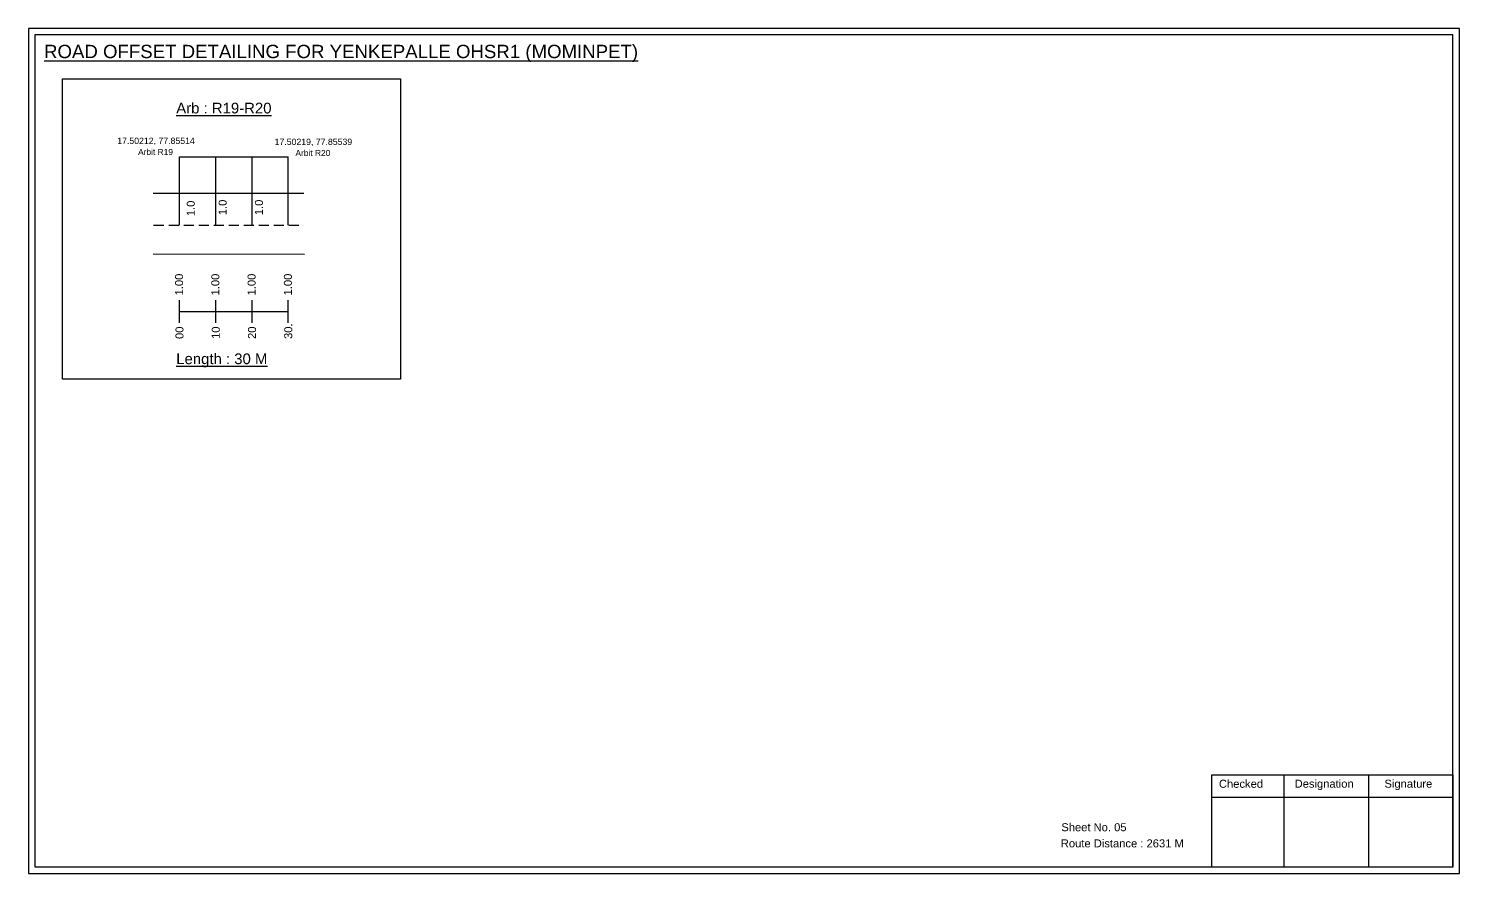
# Model space of a CAD drawing. Header units: inches. Extents: x 1121 to 7703, y 222 to 1459.
# Drawn here: x 7167 to 7703, y 1044 to 1361 of the extents above; entities that cross this region are included whole.
import ezdxf

# ---------------------------------------------------------------- set-up
doc = ezdxf.new("R2010")
doc.units = ezdxf.units.IN
doc.header["$MEASUREMENT"] = 0
doc.linetypes.add('DASHED2', pattern=[0.375, 0.25, -0.125])
doc.layers.add('PDF_Geometry', color=7, linetype='Continuous')
doc.layers.add('PDF_Text', color=5, linetype='Continuous')
doc.styles.add('PDF Arial', font='arial.ttf')
doc.styles.get("Standard").update_dxf_attribs({"font": 'arial.ttf'})

msp = doc.modelspace()

# ---------------------------------------------------------------- linework, layer by layer
at = {"color": 5}
msp.add_line((7223.14, 1312.53), (7263.94, 1312.53), dxfattribs=at)
for p, q in [((7223.14, 1286.99), (7223.14, 1312.53)), ((7236.74, 1286.99), (7236.74, 1312.53)), ((7250.34, 1286.99), (7250.34, 1312.53)), ((7263.94, 1286.99), (7263.94, 1312.53)), ((7213.3, 1298.88), (7269.79, 1298.88)), ((7213.3, 1276.19), (7270.01, 1276.06))]:
    msp.add_line(p, q)
at = {"linetype": 'DASHED2', "ltscale": 15}
msp.add_line((7213.45, 1286.99), (7269.79, 1286.99), dxfattribs=at)
at = {"color": 217, "true_color": 0x93278f}
for p, q in [((7223.14, 1250.29), (7223.14, 1258.85)), ((7236.74, 1250.29), (7236.74, 1258.85)), ((7250.34, 1250.29), (7250.34, 1258.85)), ((7263.94, 1250.29), (7263.94, 1258.85)), ((7223.14, 1254.56), (7263.94, 1254.57))]:
    msp.add_line(p, q, dxfattribs=at)
msp.add_lwpolyline([(7179.28, 1341.85), (7306.03, 1341.85), (7306.03, 1229.17), (7179.28, 1229.17)], close=True)
at = {"layer": 'PDF_Geometry'}
for points in [[(7166.56, 1360.62), (7166.56, 1043.91), (7703.04, 1043.91), (7703.04, 1360.62)], [(7168.89, 1358.3), (7168.89, 1046.33), (7700.62, 1046.33), (7700.62, 1358.3)]]:
    msp.add_lwpolyline(points, close=True, dxfattribs=at)
at = {"layer": 'PDF_Geometry', "color": 242, "true_color": 0xcc1f26}
msp.add_lwpolyline([(7700.62, 1046.24), (7610.27, 1046.24), (7610.27, 1080.85), (7700.62, 1080.85)], close=True, dxfattribs=at)
for points in [[(7637.26, 1080.85), (7637.26, 1046.24)], [(7668.98, 1080.85), (7668.98, 1046.24)], [(7610.27, 1072.47), (7700.62, 1072.47)]]:
    msp.add_lwpolyline(points, dxfattribs=at)

# ---------------------------------------------------------------- texts
at = {"color": 242, "true_color": 0xcd2027}
for s, height, p in [('%%UROAD OFFSET DETAILING FOR YENKEPALLE OHSR1 (MOMINPET)', 5, (7172.34, 1349.55)), ('%%UArb : R19-R20', 4, (7221.92, 1328.83)), ('%%ULength : 30 M', 4, (7221.92, 1234.83))]:
    msp.add_text(s, height=height, dxfattribs=at).set_placement(p)
at = {"color": 5}
for s, height, p in [('17.50212, 77.85514', 2.34, (7199.79, 1317.39)), ('Arbit R19', 2.246, (7207.61, 1313.26)), ('17.50219, 77.85539', 2.34, (7258.8, 1317.01)), ('Arbit R20', 2.246, (7266.62, 1312.88))]:
    msp.add_text(s, height=height, dxfattribs=at).set_placement(p)
for p in [(7228.85, 1290.3), (7240.81, 1290.67), (7254.41, 1290.67)]:
    msp.add_text('1.0', height=3, rotation=90).set_placement(p)
at = {"color": 217, "true_color": 0x93278f}
for s, p in [('1.00', (7224.47, 1260.59)), ('1.00', (7238.07, 1260.59)), ('1.00', (7251.67, 1260.59)), ('1.00', (7265.27, 1260.59)), ('00', (7224.62, 1244.27)), ('10', (7238.22, 1244.27)), ('20', (7251.82, 1244.27)), ('30.', (7265.42, 1244.27))]:
    msp.add_text(s, height=3, rotation=90, dxfattribs=at).set_placement(p)
for s, p in [('Sheet No. 05', (7553.77, 1059.71)), ('Route Distance : 2631 M', (7553.59, 1053.66))]:
    msp.add_text(s, height=3).set_placement(p)
at = {"layer": 'PDF_Text', "color": 7, "attachment_point": 7, "style": 'PDF Arial'}
for s, insert, char_height in [('Checked', (7612.88, 1075.96), 3.001), ('Designation', (7641.26, 1075.13), 3.0006), ('Signature', (7674.94, 1075.13), 3.001)]:
    msp.add_mtext(s, dxfattribs=dict(at, insert=insert, char_height=char_height))

doc.saveas('drawing.dxf')
